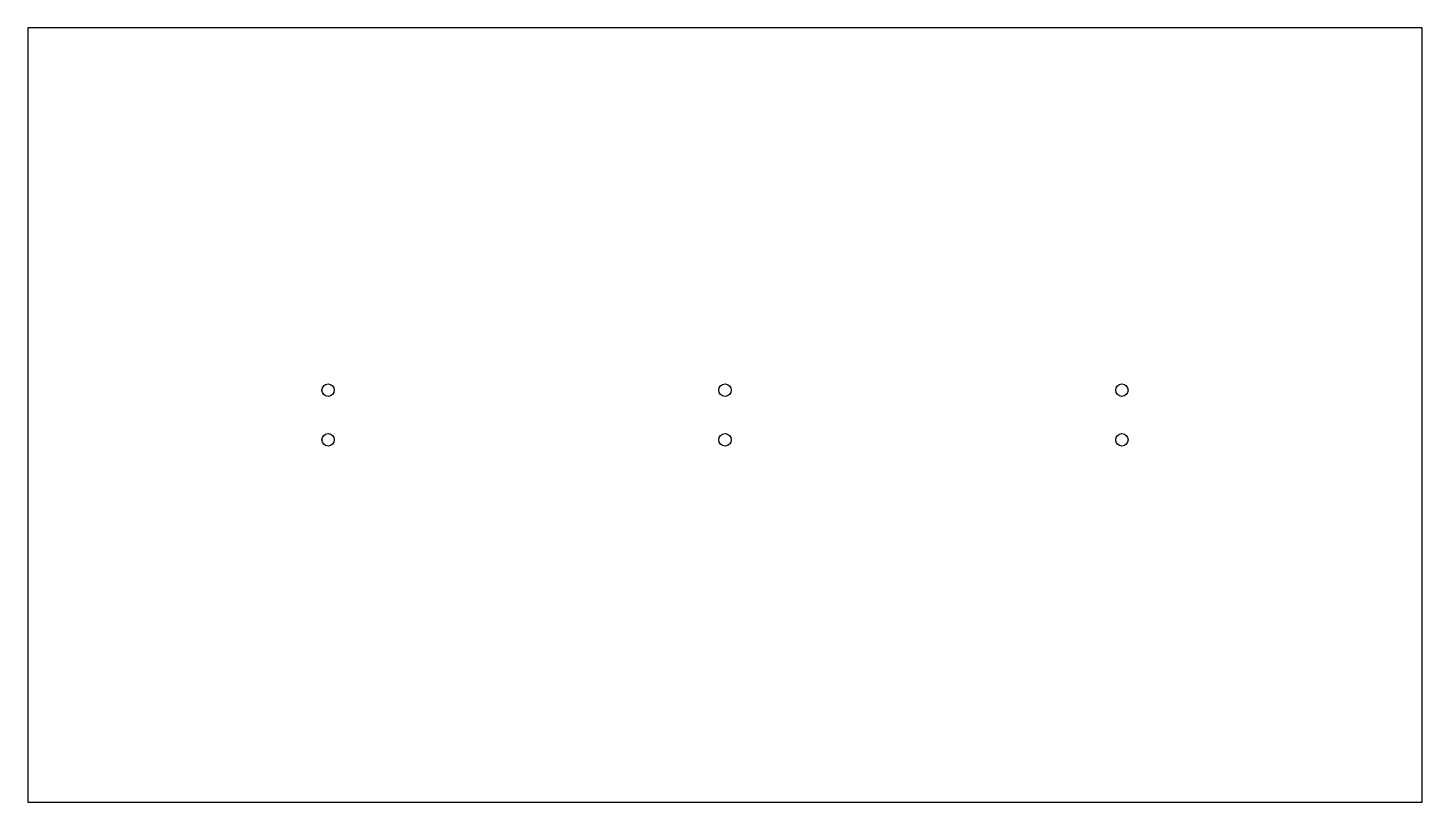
# Model space of a CAD drawing. Header units: millimetres. Extents: x 2317 to 2879, y 1352 to 1664.
import ezdxf

# ---------------------------------------------------------------- set-up
doc = ezdxf.new("R2010")
doc.units = ezdxf.units.MM

msp = doc.modelspace()

# ---------------------------------------------------------------- linework, layer by layer
at = {"color": 7, "linetype": 'Continuous', "lineweight": 25}
for p, q in [((2317.29, 1664.34), (2317.29, 1352.34)), ((2879.29, 1664.34), (2317.29, 1664.34)), ((2879.29, 1352.34), (2879.29, 1664.34)), ((2317.29, 1352.34), (2879.29, 1352.34))]:
    msp.add_line(p, q, dxfattribs=at)
for centre in [(2438.29, 1518.34), (2598.29, 1518.34), (2758.29, 1518.34), (2438.29, 1498.34), (2598.29, 1498.34), (2758.29, 1498.34)]:
    msp.add_circle(centre, 2.5, dxfattribs=at)

doc.saveas('drawing.dxf')
